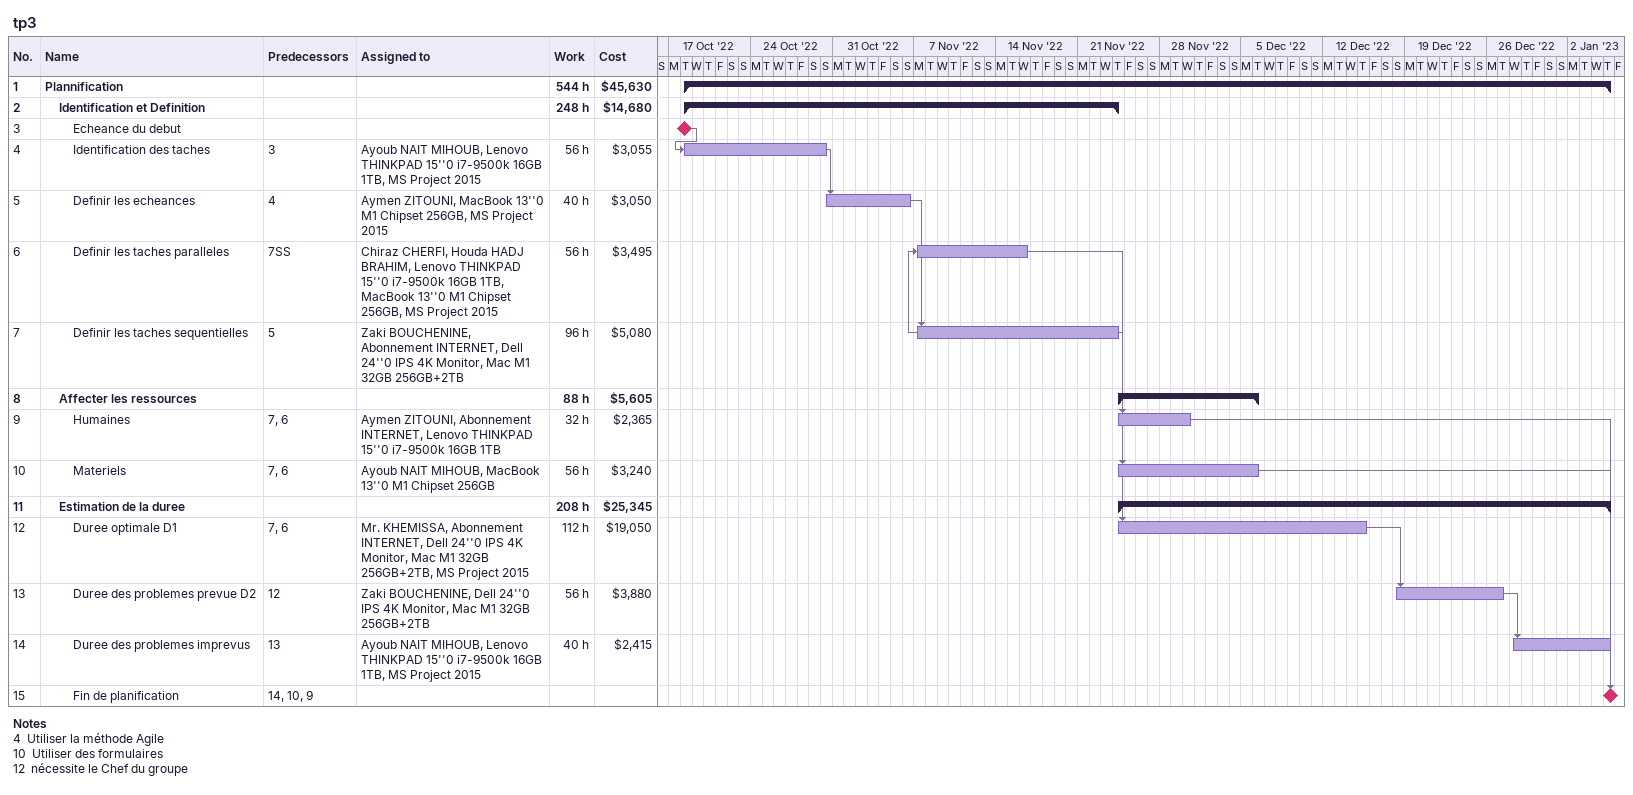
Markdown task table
tp3

| ID | Level | Task | Start | Finish | Predecessors | Resources | Work (h) | Cost ($) |
|---|---|---|---|---|---|---|---|---|
| 1 | 1 | **Plannification** | 2022-10-18 | 2023-01-05 |  |  | 544 | 45630 |
| 2 | 2 | **Identification et Definition** | 2022-10-18 | 2022-11-24 |  |  | 248 | 14680 |
| 3 | 3 | Echeance du debut (milestone) | 2022-10-18 | 2022-10-18 |  |  |  |  |
| 4 | 3 | Identification des taches | 2022-10-18 | 2022-10-30 | 3 | Ayoub NAIT MIHOUB, Lenovo THINKPAD 15''0 i7-9500k 16GB 1TB, MS Project 2015 | 56 | 3055 |
| 5 | 3 | Definir les echeances | 2022-10-30 | 2022-11-06 | 4 | Aymen ZITOUNI, MacBook 13''0 M1 Chipset 256GB, MS Project 2015 | 40 | 3050 |
| 6 | 3 | Definir les taches paralleles | 2022-11-07 | 2022-11-16 | 7SS | Chiraz CHERFI, Houda HADJ BRAHIM, Lenovo THINKPAD 15''0 i7-9500k 16GB 1TB, MacBook 13''0 M1 Chipset 256GB, MS Project 2015 | 56 | 3495 |
| 7 | 3 | Definir les taches sequentielles | 2022-11-07 | 2022-11-24 | 5 | Zaki BOUCHENINE, Abonnement INTERNET, Dell 24''0 IPS 4K Monitor, Mac M1 32GB 256GB+2TB | 96 | 5080 |
| 8 | 2 | **Affecter les ressources** | 2022-11-24 | 2022-12-06 |  |  | 88 | 5605 |
| 9 | 3 | Humaines | 2022-11-24 | 2022-11-30 | 7, 6 | Aymen ZITOUNI, Abonnement INTERNET, Lenovo THINKPAD 15''0 i7-9500k 16GB 1TB | 32 | 2365 |
| 10 | 3 | Materiels | 2022-11-24 | 2022-12-06 | 7, 6 | Ayoub NAIT MIHOUB, MacBook 13''0 M1 Chipset 256GB | 56 | 3240 |
| 11 | 2 | **Estimation de la duree** | 2022-11-24 | 2023-01-05 |  |  | 208 | 25345 |
| 12 | 3 | Duree optimale D1 | 2022-11-24 | 2022-12-15 | 7, 6 | Mr. KHEMISSA, Abonnement INTERNET, Dell 24''0 IPS 4K Monitor, Mac M1 32GB 256GB+2TB, MS Project 2015 | 112 | 19050 |
| 13 | 3 | Duree des problemes prevue D2 | 2022-12-18 | 2022-12-27 | 12 | Zaki BOUCHENINE, Dell 24''0 IPS 4K Monitor, Mac M1 32GB 256GB+2TB | 56 | 3880 |
| 14 | 3 | Duree des problemes imprevus | 2022-12-28 | 2023-01-05 | 13 | Ayoub NAIT MIHOUB, Lenovo THINKPAD 15''0 i7-9500k 16GB 1TB, MS Project 2015 | 40 | 2415 |
| 15 | 3 | Fin de planification (milestone) | 2023-01-05 | 2023-01-05 | 14, 10, 9 |  |  |  |

Notes
- 4: Utiliser la méthode Agile
- 10: Utiliser des formulaires
- 12: nécessite le Chef du groupe
